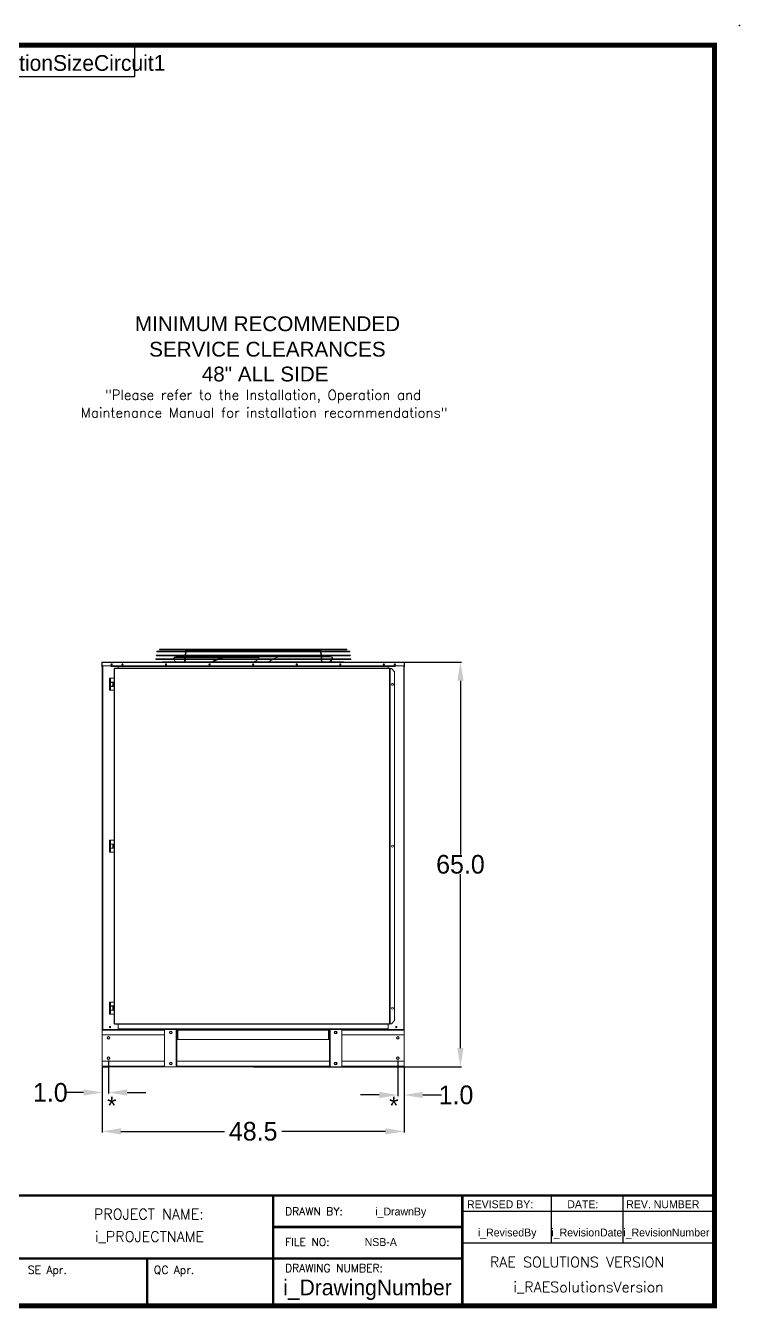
# Model space of a CAD drawing. Header units: inches. Extents: x 660 to 993, y -260 to -49.
# Drawn here: x 878.8 to 993.5, y -255.2 to -49.2 of the extents above; entities that cross this region are included whole.
import ezdxf
from ezdxf.enums import TextEntityAlignment as Align

# ---------------------------------------------------------------- set-up
doc = ezdxf.new("R2010")
doc.units = ezdxf.units.IN
doc.header["$MEASUREMENT"] = 0
doc.header["$PDSIZE"] = -1
doc.layers.add('C1RC', color=7, linetype='Continuous')
doc.styles.add('dimentions', font='arial.ttf')
doc.styles.add('SIMPLEX', font='SIMPLEX')
doc.dimstyles.get("Standard").update_dxf_attribs({"dimtxt": 3, "dimasz": 3, "dimexe": 0.18, "dimexo": 0.0625, "dimgap": 0.09, "dimtad": 0, "dimtih": 1, "dimtoh": 1, "dimdec": 1, "dimzin": 0, "dimdsep": 46, "dimtxsty": 'Standard', "dimcen": 0.09, "dimadec": 0, "dimazin": 0, "dimtfac": 1, "dimtdec": 1, "dimtofl": 0, "dimtmove": 0, "dimatfit": 3, "dimfxl": 1, "dimtolj": 1, "dimtzin": 0, "dimarcsym": 0})

# ---------------------------------------------------------------- blocks, each defined once
blk = doc.blocks.new('*D18')
at = {"color": 0, "lineweight": -2}
for p, q in [((891.12, -216.47), (891.12, -226.97)), ((939.62, -216.47), (939.62, -226.97)), ((894.12, -226.79), (910.78, -226.79)), ((936.62, -226.79), (919.96, -226.79))]:
    blk.add_line(p, q, dxfattribs=at)
at = {"color": 0}
for points in [[(894.12, -226.29), (894.12, -227.29), (891.12, -226.79)], [(936.62, -226.29), (936.62, -227.29), (939.62, -226.79)]]:
    blk.add_solid(points, dxfattribs=at)
at = {"layer": 'Defpoints', "color": 0}
for p in [(891.12, -216.41), (939.62, -216.41), (939.62, -226.79)]:
    blk.add_point(p, dxfattribs=at)
at = {"color": 0, "insert": (915.37, -226.79), "char_height": 3, "attachment_point": 5}
blk.add_mtext('\\A1;48.5', dxfattribs=at)
blk = doc.blocks.new('*D17')
at = {"color": 0, "lineweight": -2}
for p, q in [((891.19, -151.41), (948.85, -151.41)), ((948.67, -154.41), (948.67, -182.32)), ((948.67, -213.41), (948.67, -185.5)), ((915.44, -216.41), (948.85, -216.41))]:
    blk.add_line(p, q, dxfattribs=at)
at = {"color": 0}
for points in [[(948.17, -154.41), (949.17, -154.41), (948.67, -151.41)], [(948.17, -213.41), (949.17, -213.41), (948.67, -216.41)]]:
    blk.add_solid(points, dxfattribs=at)
at = {"layer": 'Defpoints', "color": 0}
for p in [(891.12, -151.41), (948.67, -151.41), (915.37, -216.41)]:
    blk.add_point(p, dxfattribs=at)
at = {"color": 0, "insert": (948.67, -183.91), "char_height": 3, "attachment_point": 5}
blk.add_mtext('\\A1;65.0', dxfattribs=at)
blk = doc.blocks.new('*D19')
at = {"color": 0, "lineweight": -2}
for p, q in [((891.12, -216.37), (891.12, -220.73)), ((892.12, -217.47), (892.12, -220.73)), ((888.12, -220.55), (885.12, -220.55)), ((895.12, -220.55), (898.12, -220.55))]:
    blk.add_line(p, q, dxfattribs=at)
at = {"color": 0}
for points in [[(888.12, -220.05), (888.12, -221.05), (891.12, -220.55)], [(895.12, -220.05), (895.12, -221.05), (892.12, -220.55)]]:
    blk.add_solid(points, dxfattribs=at)
at = {"layer": 'Defpoints', "color": 0}
for p in [(891.12, -216.31), (892.12, -217.41), (891.12, -220.55)]:
    blk.add_point(p, dxfattribs=at)
at = {"color": 0, "insert": (882.78, -220.55), "char_height": 3, "attachment_point": 5}
blk.add_mtext('\\A1;1.0', dxfattribs=at)
blk = doc.blocks.new('*D20')
at = {"color": 0, "lineweight": -2}
for p, q in [((938.62, -217.47), (938.62, -221.13)), ((939.62, -216.54), (939.62, -221.13)), ((935.62, -220.95), (932.62, -220.95)), ((942.62, -220.95), (945.62, -220.95))]:
    blk.add_line(p, q, dxfattribs=at)
at = {"color": 0}
for points in [[(935.62, -220.45), (935.62, -221.45), (938.62, -220.95)], [(942.62, -220.45), (942.62, -221.45), (939.62, -220.95)]]:
    blk.add_solid(points, dxfattribs=at)
at = {"layer": 'Defpoints', "color": 0}
for p in [(938.62, -217.41), (939.62, -216.47), (939.62, -220.95)]:
    blk.add_point(p, dxfattribs=at)
at = {"color": 0, "insert": (947.96, -220.95), "char_height": 3, "attachment_point": 5}
blk.add_mtext('\\A1;1.0', dxfattribs=at)

msp = doc.modelspace()

# ---------------------------------------------------------------- linework, layer by layer
at = {"color": 0, "lineweight": 25}
for p, q in [((989.47, -254.81), (989.47, -52.31)), ((847.72, -237.09), (948.97, -237.09)), ((918.59, -237.09), (918.59, -247.22)), ((948.97, -237.09), (948.97, -254.81)), ((948.97, -237.09), (989.47, -237.09)), ((948.97, -237.09), (948.97, -239.63)), ((963.26, -237.09), (963.26, -244.69)), ((974.77, -237.09), (974.77, -244.69)), ((948.97, -239.63), (989.47, -239.63)), ((918.59, -242.16), (948.97, -242.16)), ((918.59, -247.22), (918.59, -242.16)), ((948.97, -244.69), (989.47, -244.69)), ((948.97, -247.22), (847.72, -247.22)), ((898.34, -247.22), (898.34, -254.81)), ((918.59, -247.22), (918.59, -254.81))]:
    msp.add_line(p, q, dxfattribs=at)
at = {"color": 0, "linetype": 'Continuous', "lineweight": 15}
for p, q in [((930.93, -150.29), (899.85, -150.29)), ((899.85, -150.39), (930.93, -150.39)), ((930.84, -149.67), (899.93, -149.67)), ((899.93, -149.77), (930.84, -149.77)), ((930.39, -149.34), (900.39, -149.34)), ((900.39, -149.44), (904.71, -149.44)), ((904.41, -150.39), (904.36, -150.91)), ((904.47, -149.77), (904.42, -150.29)), ((904.49, -150.91), (904.54, -150.39)), ((904.55, -150.29), (904.6, -149.77)), ((904.78, -149.44), (904.71, -149.44)), ((904.71, -149.57), (915.35, -149.57)), ((904.72, -149.57), (904.71, -149.57)), ((904.78, -149.44), (925.99, -149.44)), ((915.35, -149.57), (915.35, -149.57)), ((915.39, -149.44), (915.39, -149.55)), ((915.42, -149.57), (926.06, -149.57)), ((915.42, -149.57), (915.42, -149.57)), ((926.06, -149.44), (925.99, -149.44)), ((926.06, -149.44), (930.39, -149.44)), ((926.06, -149.57), (926.06, -149.57)), ((926.18, -149.77), (926.22, -150.29)), ((926.23, -150.39), (926.28, -150.91)), ((926.35, -150.29), (926.3, -149.77)), ((926.41, -150.91), (926.36, -150.39)), ((891.12, -151.49), (891.05, -151.49)), ((891.05, -151.49), (891.05, -152.16)), ((891.05, -152.16), (891.12, -152.16)), ((939.62, -151.41), (891.12, -151.41)), ((891.12, -151.49), (891.12, -151.41)), ((939.62, -151.49), (891.12, -151.49)), ((891.12, -152.02), (891.12, -151.49)), ((891.12, -151.49), (891.12, -152.16)), ((892.56, -152.02), (891.12, -152.02)), ((891.12, -152.02), (891.12, -210.41)), ((891.17, -152.16), (891.25, -152.16)), ((891.2, -152.02), (891.2, -210.41)), ((892.56, -152.02), (892.56, -152.03)), ((938.19, -152.02), (892.56, -152.02)), ((892.56, -152.03), (892.56, -152.06)), ((892.56, -152.03), (938.19, -152.03)), ((892.56, -152.06), (892.56, -152.14)), ((892.81, -152.08), (892.56, -152.06)), ((892.81, -152.15), (892.56, -152.14)), ((892.81, -152.08), (892.81, -152.15)), ((892.81, -152.08), (937.93, -152.08)), ((892.81, -152.15), (937.93, -152.15)), ((893.1, -152.47), (893.1, -152.39)), ((893.1, -152.39), (937.28, -152.39)), ((893.67, -152.15), (893.67, -152.39)), ((931.01, -150.91), (899.77, -150.91)), ((899.77, -151.01), (931.01, -151.01)), ((900.82, -151.36), (900.82, -151.41)), ((900.82, -151.36), (904.32, -151.36)), ((902.65, -150.75), (902.62, -150.84)), ((903.11, -150.57), (903.09, -150.66)), ((904.39, -150.66), (903.09, -150.66)), ((904.39, -150.57), (903.11, -150.57)), ((904.35, -151.01), (904.32, -151.41)), ((904.44, -151.41), (904.48, -151.01)), ((904.45, -151.36), (926.33, -151.36)), ((910.28, -150.66), (904.51, -150.66)), ((910.78, -150.57), (904.52, -150.57)), ((910.78, -150.57), (910.81, -150.66)), ((916.08, -150.57), (910.78, -150.57)), ((916.12, -150.66), (910.81, -150.66)), ((916.12, -150.66), (916.08, -150.57)), ((916.08, -150.57), (919.8, -150.57)), ((916.3, -150.73), (916.26, -150.64)), ((919.8, -150.57), (926.25, -150.57)), ((926.29, -151.01), (926.33, -151.41)), ((926.38, -150.57), (927.64, -150.57)), ((926.46, -151.41), (926.42, -151.01)), ((926.45, -151.36), (929.92, -151.36)), ((928.12, -150.84), (928.1, -150.75)), ((929.92, -151.41), (929.92, -151.36)), ((937.07, -152.39), (937.07, -152.15)), ((937.28, -152.39), (937.28, -152.47)), ((938.19, -152.06), (937.93, -152.08)), ((937.93, -152.08), (937.93, -152.15)), ((938.19, -152.14), (937.93, -152.15)), ((938.19, -152.03), (938.19, -152.02)), ((939.62, -152.02), (938.19, -152.02)), ((938.19, -152.06), (938.19, -152.03)), ((938.19, -152.06), (938.19, -152.14)), ((939.55, -210.41), (939.55, -152.02)), ((939.62, -151.49), (939.62, -151.41)), ((939.62, -152.02), (939.62, -151.49)), ((939.62, -152.16), (939.62, -151.49)), ((939.62, -151.49), (939.7, -151.49)), ((939.62, -152.02), (939.62, -210.41)), ((939.7, -152.16), (939.62, -152.16)), ((939.7, -152.16), (939.7, -151.49)), ((892.3, -154.65), (892.3, -154.02)), ((892.3, -154.02), (892.42, -154.02)), ((892.42, -154.02), (892.42, -154.65)), ((892.42, -154.02), (893.02, -154.02)), ((893.02, -152.47), (893.02, -209.51)), ((893.02, -152.47), (893.1, -152.47)), ((893.1, -152.47), (893.1, -209.51)), ((893.1, -152.47), (937.28, -152.47)), ((937.28, -152.47), (937.28, -209.51)), ((937.28, -152.47), (937.36, -152.47)), ((937.36, -152.47), (937.36, -209.51)), ((937.36, -209.51), (937.36, -152.47)), ((937.36, -152.47), (937.36, -152.47)), ((937.6, -152.47), (937.36, -152.47)), ((937.6, -152.47), (938.1, -152.97)), ((938.1, -209.01), (938.1, -152.97)), ((892.42, -154.65), (892.3, -154.65)), ((892.3, -155.3), (892.3, -154.67)), ((892.3, -154.67), (892.42, -154.67)), ((892.42, -155.3), (892.3, -155.3)), ((892.3, -155.95), (892.3, -155.32)), ((892.3, -155.32), (892.42, -155.32)), ((892.42, -155.95), (892.3, -155.95)), ((892.42, -154.65), (893.02, -154.65)), ((892.42, -154.67), (892.42, -155.3)), ((892.42, -154.67), (892.8, -154.67)), ((892.8, -155.3), (892.42, -155.3)), ((892.42, -155.32), (892.42, -155.95)), ((892.42, -155.32), (893.02, -155.32)), ((892.42, -155.95), (893.02, -155.95)), ((892.46, -154.65), (892.46, -154.67)), ((892.46, -155.3), (892.46, -155.32)), ((892.77, -154.67), (892.77, -154.65)), ((892.77, -155.32), (892.77, -155.3)), ((892.8, -155.3), (892.8, -154.67)), ((892.8, -154.67), (892.93, -154.67)), ((892.93, -155.3), (892.8, -155.3)), ((892.93, -154.67), (892.93, -155.3)), ((892.3, -180.65), (892.3, -180.02)), ((892.3, -180.02), (892.42, -180.02)), ((892.42, -180.65), (892.3, -180.65)), ((892.3, -181.3), (892.3, -180.67)), ((892.3, -180.67), (892.42, -180.67)), ((892.42, -180.02), (892.42, -180.65)), ((892.42, -180.02), (893.02, -180.02)), ((892.42, -180.65), (893.02, -180.65)), ((892.42, -180.67), (892.42, -181.3)), ((892.42, -180.67), (892.8, -180.67)), ((892.46, -180.65), (892.46, -180.67)), ((892.77, -180.67), (892.77, -180.65)), ((892.8, -181.3), (892.8, -180.67)), ((892.8, -180.67), (892.93, -180.67)), ((892.93, -180.67), (892.93, -181.3)), ((892.42, -181.3), (892.3, -181.3)), ((892.3, -181.95), (892.3, -181.32)), ((892.3, -181.32), (892.42, -181.32)), ((892.42, -181.95), (892.3, -181.95)), ((892.8, -181.3), (892.42, -181.3)), ((892.42, -181.32), (892.42, -181.95)), ((892.42, -181.32), (893.02, -181.32)), ((892.42, -181.95), (893.02, -181.95)), ((892.46, -181.3), (892.46, -181.32)), ((892.77, -181.32), (892.77, -181.3)), ((892.93, -181.3), (892.8, -181.3)), ((892.3, -206.65), (892.3, -206.02)), ((892.3, -206.02), (892.42, -206.02)), ((892.42, -206.02), (892.42, -206.65)), ((892.42, -206.02), (893.02, -206.02)), ((892.42, -206.65), (892.3, -206.65)), ((892.3, -207.3), (892.3, -206.67)), ((892.3, -206.67), (892.42, -206.67)), ((892.42, -207.3), (892.3, -207.3)), ((892.3, -207.95), (892.3, -207.32)), ((892.3, -207.32), (892.42, -207.32)), ((892.42, -207.95), (892.3, -207.95)), ((892.42, -206.65), (893.02, -206.65)), ((892.42, -206.67), (892.42, -207.3)), ((892.42, -206.67), (892.8, -206.67)), ((892.8, -207.3), (892.42, -207.3)), ((892.42, -207.32), (892.42, -207.95)), ((892.42, -207.32), (893.02, -207.32)), ((892.42, -207.95), (893.02, -207.95)), ((892.46, -206.65), (892.46, -206.67)), ((892.46, -207.3), (892.46, -207.32)), ((892.77, -206.67), (892.77, -206.65)), ((892.77, -207.32), (892.77, -207.3)), ((892.8, -207.3), (892.8, -206.67)), ((892.8, -206.67), (892.93, -206.67)), ((892.93, -207.3), (892.8, -207.3)), ((892.93, -206.67), (892.93, -207.3)), ((893.02, -209.51), (893.1, -209.51)), ((893.1, -209.51), (937.28, -209.51)), ((893.1, -209.58), (893.1, -209.51)), ((937.28, -209.58), (893.1, -209.58)), ((893.67, -209.58), (893.67, -210.41)), ((937.07, -210.41), (937.07, -209.58)), ((937.28, -209.51), (937.36, -209.51)), ((937.28, -209.51), (937.28, -209.58)), ((937.36, -209.51), (937.36, -209.51)), ((937.36, -209.51), (937.6, -209.51)), ((938.1, -209.01), (937.6, -209.51)), ((891.2, -210.41), (891.12, -210.41)), ((891.12, -210.41), (891.12, -210.52)), ((891.12, -210.52), (891.12, -211.29)), ((901.12, -210.52), (891.12, -210.52)), ((901.12, -211.29), (891.12, -211.29)), ((891.12, -215.54), (891.12, -211.29)), ((893.67, -210.41), (891.2, -210.41)), ((937.07, -210.34), (893.67, -210.34)), ((937.07, -210.41), (893.67, -210.41)), ((901.12, -210.41), (901.12, -216.41)), ((902.99, -211.41), (902.99, -210.41)), ((902.99, -210.41), (902.99, -216.41)), ((903.12, -211.41), (902.99, -211.41)), ((902.99, -211.41), (902.99, -216.41)), ((903.12, -210.55), (903.12, -210.41)), ((903.26, -210.52), (903.12, -210.52)), ((903.12, -210.55), (903.12, -212.05)), ((903.26, -210.55), (903.12, -210.55)), ((903.12, -211.41), (903.12, -216.41)), ((903.26, -212.05), (903.12, -212.05)), ((903.26, -210.41), (903.26, -210.55)), ((927.49, -210.55), (903.26, -210.55)), ((903.26, -210.55), (903.26, -212.05)), ((903.26, -210.55), (927.49, -210.55)), ((903.26, -210.55), (903.26, -210.55)), ((903.26, -210.55), (903.26, -212.05)), ((903.26, -210.55), (903.26, -210.55)), ((903.26, -212.05), (903.26, -212.05)), ((903.26, -212.05), (927.49, -212.05)), ((927.49, -210.41), (927.49, -210.55)), ((927.62, -210.52), (927.49, -210.52)), ((927.49, -210.55), (927.49, -212.05)), ((927.62, -210.55), (927.49, -210.55)), ((927.49, -210.55), (927.49, -212.05)), ((927.49, -210.55), (927.49, -210.55)), ((927.49, -210.55), (927.49, -210.55)), ((927.62, -212.05), (927.49, -212.05)), ((927.49, -212.05), (927.49, -212.05)), ((927.62, -210.55), (927.62, -210.41)), ((927.62, -210.55), (927.62, -212.05)), ((927.62, -211.41), (927.76, -211.41)), ((927.62, -211.41), (927.62, -216.41)), ((927.76, -211.41), (927.76, -210.41)), ((927.76, -210.41), (927.76, -216.41)), ((927.76, -211.41), (927.76, -216.41)), ((929.62, -210.41), (929.62, -216.41)), ((939.62, -210.52), (929.62, -210.52)), ((939.62, -211.29), (929.62, -211.29)), ((939.55, -210.41), (937.07, -210.41)), ((939.62, -210.41), (939.55, -210.41)), ((939.62, -210.41), (939.62, -210.52)), ((939.62, -210.52), (939.62, -211.29)), ((939.62, -215.54), (939.62, -211.29)), ((901.12, -215.54), (891.12, -215.54)), ((891.12, -215.54), (891.12, -216.31)), ((891.12, -216.31), (891.12, -216.41)), ((901.12, -216.31), (891.12, -216.31)), ((927.62, -215.54), (903.12, -215.54)), ((927.62, -216.31), (903.12, -216.31)), ((939.62, -215.54), (929.62, -215.54)), ((939.62, -216.31), (929.62, -216.31)), ((939.62, -215.54), (939.62, -216.31)), ((939.62, -216.31), (939.62, -216.41)), ((901.12, -216.41), (891.12, -216.41)), ((901.12, -216.41), (902.99, -216.41)), ((903.12, -216.41), (902.99, -216.41)), ((902.99, -216.41), (902.99, -216.41)), ((927.62, -216.41), (903.12, -216.41)), ((927.62, -216.41), (927.76, -216.41)), ((927.76, -216.41), (927.76, -216.41)), ((929.62, -216.41), (927.76, -216.41)), ((939.62, -216.41), (929.62, -216.41))]:
    msp.add_line(p, q, dxfattribs=at)
at = {"color": 0}
for p, q in [((892.12, -215.41), (892.12, -217.41)), ((938.62, -215.41), (938.62, -217.41)), ((891.12, -216.41), (892.12, -216.41))]:
    msp.add_line(p, q, dxfattribs=at)
at = {"color": 0, "lineweight": 25}
for points, const_width in [([(665.47, -254.81), (989.47, -254.81), (989.47, -52.31), (665.47, -52.31), (665.47, -254.81)], 0.81), ([(989.47, -237.09), (746.47, -237.09), (746.47, -254.81)], 0.405), ([(918.59, -237.09), (918.59, -254.81)], 0.405), ([(948.97, -254.81), (948.97, -237.09), (989.47, -237.09)], 0.405), ([(948.97, -242.16), (918.59, -242.16), (918.59, -254.81)], 0.405), ([(948.97, -247.22), (847.72, -247.22)], 0.405), ([(898.34, -247.22), (898.34, -254.81)], 0.405)]:
    msp.add_lwpolyline(points, dxfattribs=dict(at, const_width=const_width))
at = {"color": 0, "linetype": 'Continuous', "lineweight": 15, "flags": 128}
for points in [[(904.71, -149.44), (904.73, -149.44), (904.75, -149.46), (904.76, -149.48), (904.76, -149.5), (904.76, -149.53), (904.75, -149.55), (904.73, -149.56), (904.72, -149.57)], [(926.06, -149.44), (926.04, -149.44), (926.03, -149.46), (926.02, -149.48), (926.01, -149.5), (926.02, -149.53), (926.03, -149.55), (926.04, -149.56), (926.06, -149.57)], [(903.09, -150.66), (902.99, -150.67), (902.9, -150.68), (902.82, -150.69), (902.75, -150.72), (902.7, -150.74), (902.66, -150.78), (902.63, -150.82), (902.62, -150.86), (902.62, -150.9), (902.62, -150.91)], [(902.65, -150.75), (902.66, -150.73), (902.68, -150.69), (902.73, -150.65), (902.78, -150.63), (902.85, -150.6), (902.92, -150.59), (903.01, -150.58), (903.11, -150.57)], [(909.66, -150.91), (909.76, -150.86), (909.87, -150.81), (909.98, -150.77), (910.1, -150.73), (910.21, -150.69), (910.32, -150.65), (910.43, -150.63), (910.53, -150.6), (910.62, -150.59), (910.7, -150.58), (910.78, -150.57)], [(910.81, -150.66), (910.74, -150.67), (910.66, -150.68), (910.56, -150.69), (910.46, -150.72), (910.36, -150.74), (910.25, -150.78), (910.13, -150.82), (910.02, -150.86), (909.91, -150.9), (909.9, -150.91)], [(916.08, -150.57), (916.14, -150.58), (916.19, -150.59), (916.23, -150.6), (916.26, -150.63), (916.26, -150.64)], [(916.2, -150.91), (916.21, -150.9), (916.25, -150.86), (916.28, -150.82), (916.3, -150.78), (916.3, -150.74), (916.29, -150.72), (916.27, -150.69), (916.23, -150.68), (916.18, -150.67), (916.12, -150.66)], [(928.06, -150.91), (928.08, -150.86), (928.1, -150.81), (928.1, -150.77), (928.09, -150.73), (928.06, -150.69), (928.02, -150.65), (927.97, -150.63), (927.9, -150.6), (927.82, -150.59), (927.73, -150.58), (927.64, -150.57)]]:
    msp.add_lwpolyline(points, dxfattribs=at)
at = {"color": 0, "linetype": 'Continuous', "lineweight": 15}
for centre, radius in [((892.62, -151.79), 0.0995), ((894.37, -151.79), 0.0995), ((901.37, -151.79), 0.0995), ((908.37, -151.79), 0.0995), ((915.37, -151.79), 0.0995), ((922.37, -151.79), 0.0995), ((929.37, -151.79), 0.0995), ((936.37, -151.79), 0.0995), ((938.12, -151.79), 0.0995), ((937.74, -154.99), 0.156), ((937.74, -180.99), 0.156), ((937.74, -206.99), 0.156), ((892.37, -210.04), 0.0995), ((938.37, -210.04), 0.0995), ((892.12, -211.79), 0.219), ((892.12, -211.79), 0.156), ((902.12, -210.91), 0.219), ((902.12, -210.91), 0.156), ((928.62, -210.91), 0.219), ((928.62, -210.91), 0.156), ((938.62, -211.79), 0.219), ((938.62, -211.79), 0.156), ((892.12, -215.04), 0.219), ((892.12, -215.04), 0.156), ((902.12, -215.91), 0.219), ((902.12, -215.91), 0.156), ((928.62, -215.91), 0.219), ((928.62, -215.91), 0.156), ((938.62, -215.04), 0.219), ((938.62, -215.04), 0.156)]:
    msp.add_circle(centre, radius, dxfattribs=at)
for centre, radius, start, end in [((899.85, -150.34), 0.05, 90, 270), ((899.93, -149.72), 0.05, 90, 270), ((900.39, -149.39), 0.05, 90, 270), ((930.39, -149.39), 0.05, 270, 90), ((930.84, -149.72), 0.05, 270, 90), ((930.93, -150.34), 0.05, 270, 90), ((891.12, -151.49), 0.0757, 90, 180), ((891.12, -151.49), 0.001, 90, 180), ((899.77, -150.96), 0.05, 90, 270), ((907.03, -147.86), 5.38, 215.8269, 220.613), ((927.04, -185.56), 38.76, 116.9592, 118.0878), ((927.25, -185.98), 39.14, 116.6724, 117.8011), ((903.89, -133.84), 21.06, 303.6811, 305.3749), ((926.38, -163.27), 14.6, 122.8918, 125.3601), ((919.84, -153.01), 2.44, 91.0556, 120.3716), ((923.52, -147.63), 5.59, 318.2238, 322.9046), ((923.71, -147.86), 5.38, 319.387, 324.1731), ((927.98, -150.88), 0.148, 347.0653, 14.4634), ((931.01, -150.96), 0.05, 270, 90), ((939.62, -151.49), 0.0757, 0, 90), ((939.62, -151.49), 0.001, 0, 90)]:
    msp.add_arc(centre, radius, start, end, dxfattribs=at)
for points, knots in [([(904.71, -149.44), (904.7, -149.44), (904.68, -149.44), (904.64, -149.45), (904.59, -149.48), (904.55, -149.51), (904.52, -149.56), (904.5, -149.61), (904.48, -149.65), (904.48, -149.67), (904.48, -149.67)], [0, 0, 0, 0, 0.093923, 0.239359, 0.38519, 0.533956, 0.686628, 0.842435, 0.999928, 1, 1, 1, 1]), ([(904.61, -149.67), (904.62, -149.67), (904.62, -149.65), (904.63, -149.62), (904.66, -149.59), (904.68, -149.57), (904.7, -149.57), (904.71, -149.57), (904.71, -149.57)], [0, 0, 0, 0, 0.057987, 0.26332, 0.467139, 0.671672, 0.883287, 1, 1, 1, 1]), ([(915.39, -149.55), (915.39, -149.55), (915.38, -149.56), (915.37, -149.56), (915.36, -149.57), (915.35, -149.57), (915.35, -149.57)], [0, 0, 0, 0, 0.001449, 0.496063, 0.840338, 1, 1, 1, 1]), ([(915.39, -149.55), (915.39, -149.56), (915.4, -149.56), (915.41, -149.56), (915.42, -149.57), (915.42, -149.57), (915.42, -149.57)], [0, 0, 0, 0, 0.135545, 0.540417, 0.880715, 1, 1, 1, 1]), ([(926.29, -149.67), (926.29, -149.65), (926.28, -149.61), (926.25, -149.56), (926.22, -149.51), (926.18, -149.48), (926.13, -149.45), (926.09, -149.44), (926.07, -149.44), (926.06, -149.44)], [0, 0, 0, 0, 0.136286, 0.296681, 0.457949, 0.618752, 0.776732, 0.929811, 1, 1, 1, 1]), ([(926.06, -149.57), (926.06, -149.57), (926.07, -149.57), (926.09, -149.57), (926.12, -149.59), (926.14, -149.62), (926.15, -149.65), (926.16, -149.67), (926.16, -149.67)], [0, 0, 0, 0, 0.10011, 0.318952, 0.519756, 0.734739, 0.943621, 1, 1, 1, 1])]:
    msp.add_open_spline(points, degree=3, knots=knots, dxfattribs=at)
at = {"color": 0, "lineweight": 25}
for p in [(993.48, -49.19), (948.97, -254.81)]:
    msp.add_point(p, dxfattribs=at)
at = {"layer": 'C1RC', "color": 0, "lineweight": 25}
for p, q in [((896.34, -57.38), (896.34, -52.47)), ((830.61, -57.38), (896.34, -57.38))]:
    msp.add_line(p, q, dxfattribs=at)

# ---------------------------------------------------------------- texts
at = {"color": 0, "lineweight": 25}
for s, height, style, p in [('MINIMUM RECOMMENDED', 2.376, 'dimentions', (896.38, -98.26)), ('SERVICE CLEARANCES', 2.376, 'dimentions', (898.66, -102.35)), ('48" ALL SIDE ', 2.376, 'dimentions', (907.11, -106.34)), ('DRAWN BY:', 1.266, 'SIMPLEX', (920.49, -240.26)), ('FILE NO:', 1.266, 'SIMPLEX', (920.49, -245.2)), ('RAE SOLUTIONS VERSION', 1.6807, 'SIMPLEX', (953.4, -248.63)), ('SE Apr.', 1.266, 'SIMPLEX', (879.17, -249.67)), ('QC Apr.', 1.266, 'SIMPLEX', (899.42, -249.67)), ('DRAWING NUMBER:', 1.2656, 'SIMPLEX', (920.49, -249.39))]:
    msp.add_text(s, height=height, dxfattribs=dict(at, style=style)).set_placement(p)
at = {"color": 0, "lineweight": 25, "style": 'SIMPLEX'}
for s, height, p in [('"Please refer to the Installation, Operation and', 1.5777, (916.95, -109.29)), ('Maintenance Manual for installation recommendations"', 1.5777, (917.14, -112.15)), ('PROJECT NAME:', 1.6807, (898.6, -240.93)), ('i_PROJECTNAME', 1.6807, (898.72, -244.53)), ('i_RAESolutionsVersion', 1.6807, (969.26, -252.62))]:
    msp.add_text(s, height=height, dxfattribs=at).set_placement(p, align=Align.CENTER)
at = {"color": 0}
msp.add_text('*', height=2.89, dxfattribs=at).set_placement((891.9, -224.1))
at = {"color": 0, "text_generation_flag": 2}
msp.add_text('*', height=2.89, dxfattribs=at).set_placement((938.72, -224.1))
at = {"color": 0, "lineweight": 25}
for s, height, p in [('i_DrawnBy', 1.266, (939.08, -240.3)), ('i_RevisedBy', 1.2656, (956.18, -243.67)), ('i_RevisionDate', 1.2656, (968.98, -243.67)), ('i_RevisionNumber', 1.2656, (981.76, -243.67)), ('NSB-A', 1.266, (935.87, -245.2)), ('i_DrawingNumber', 2.5312, (933.73, -253.12))]:
    msp.add_text(s, height=height, dxfattribs=at).set_placement(p, align=Align.CENTER)
for s, height, p in [('REVISED BY:', 1.2656, (949.73, -239.13)), ('DATE:', 1.266, (965.84, -239.13)), ('REV. NUMBER', 1.2656, (975.31, -239.13))]:
    msp.add_text(s, height=height, dxfattribs=at).set_placement(p)
at = {"layer": 'C1RC', "color": 0, "lineweight": 25}
msp.add_text('i_SuctionSizeCircuit1', height=2.5312, dxfattribs=at).set_placement((885.28, -56.45), align=Align.CENTER)

# ---------------------------------------------------------------- dimensions: what is measured, and where the dimension line sits
at = {"color": 0}
dim = msp.add_linear_dim(base=(948.67, -151.41), p1=(915.37, -216.41), p2=(891.12, -151.41), angle=90, dimstyle='Standard', override={"dimrnd": 0}, dxfattribs=at)
dim.commit()
dim.dimension.update_dxf_attribs({"geometry": '*D17', "text_midpoint": (948.67, -183.91), "dimtype": 160})
for base, p1, p2, picture, middle in [((891.12, -220.55), (892.12, -217.41), (891.12, -216.31), '*D19', (882.78, -220.55)), ((939.62, -226.79), (891.12, -216.41), (939.62, -216.41), '*D18', (915.37, -226.79)), ((939.62, -220.95), (938.62, -217.41), (939.62, -216.47), '*D20', (947.96, -220.95))]:
    dim = msp.add_linear_dim(base=base, p1=p1, p2=p2, dimstyle='Standard', dxfattribs=at)
    dim.commit()
    dim.dimension.update_dxf_attribs({"geometry": picture, "text_midpoint": middle})

doc.saveas('drawing.dxf')
